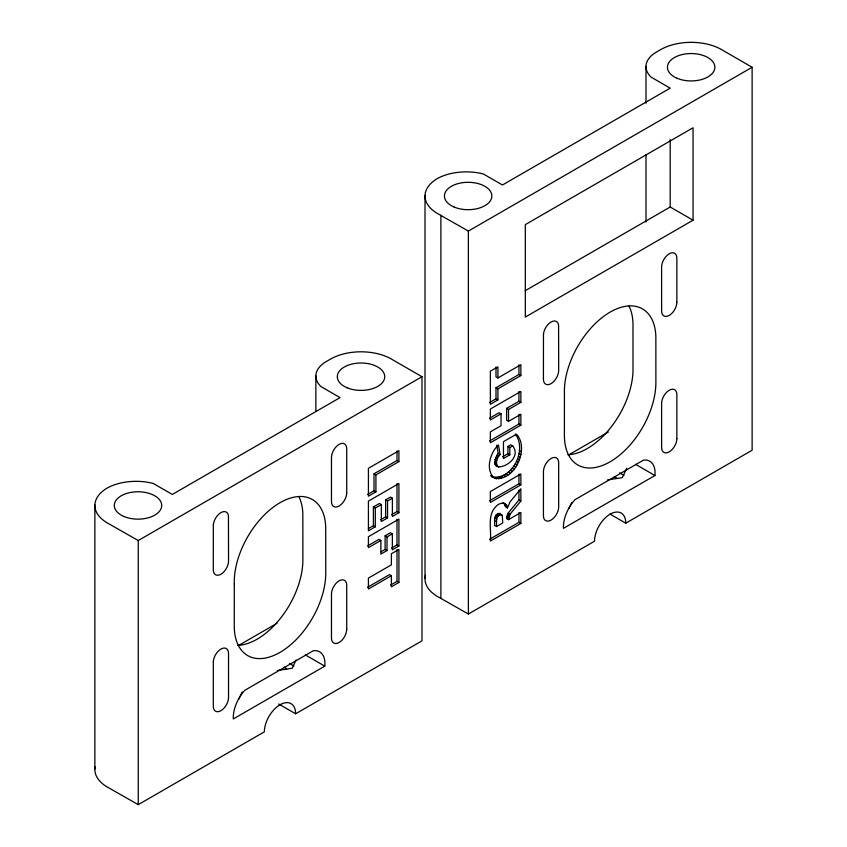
<?xml version="1.0" encoding="UTF-8"?>
<svg xmlns="http://www.w3.org/2000/svg" width="847" height="847" viewBox="0 0 847 847"><rect width="100%" height="100%" fill="white"/><g stroke="black" fill="none" stroke-linecap="round" stroke-linejoin="round"><path stroke-width="1.27" d="M496.776 445.141L498.195 453.516C482.885 479.148 525.659 462.589 512.689 445.903L509.82 447.565L509.82 454.839L503.467 458.502L503.467 441.689L516.469 434.183C530.646 449.016 512.657 486.083 491.768 476.797C512.191 480.789 527.416 450.022 515.368 434.14M494.616 520.672C494.394 517.708 495.897 513.324 499.444 513.43L502.303 515.749L502.716 522.98L496.522 526.559L494.616 525.458L494.616 520.672L496.522 521.773L496.522 526.559M496.522 521.773C496.3 518.809 497.803 514.425 501.35 514.531M498.692 467.279C494.521 464.315 496.977 457.549 500.101 454.617L498.481 445.046C489.852 452.457 484.749 471.186 495.188 478.629M504.876 503.616L502.97 502.515L504.293 503.711L505.5 506.834L507.406 507.935C506.94 501.678 499.222 502.377 496.141 506.337C486.781 515.283 491.673 529.83 490.36 541.042L520.863 523.435L520.863 512.509L508.486 519.656L506.58 518.555L508.147 513.091L518.957 499.995L518.957 490.148M508.486 519.656L510.053 514.193L520.863 501.085L520.863 488.793L510.127 501.784L507.406 507.935M238.854 699.05L242.136 691.999M296.048 660.014L292.226 668.241L277.297 670.549M568.993 508.444L571.725 502.567M626.727 468.232L622.365 477.634L607.437 479.942M752.125 67.262L722.914 50.397A43.133 24.902 0 0 0 660.649 49.634L656.361 52.122A35.373 20.423 0 0 0 651.121 77.151L670.189 88.152L502.451 184.995L483.383 173.995A41.863 24.171 0 0 0 437.645 178.389A43.133 24.902 0 0 0 438.958 214.344L468.38 231.072L752.125 67.262L752.125 450.233L625.774 523.181L609.956 514.055M525.267 290.669L670.189 207.007L693.058 220.209L693.058 127.77L525.32 224.614L525.32 317.053L693.058 220.209M421.986 376.714L392.775 359.859A43.133 24.902 0 0 0 330.521 359.096L326.222 361.574A35.373 20.423 0 0 0 320.992 386.603L340.049 397.614L172.312 494.457L153.254 483.446A41.863 24.171 0 0 0 107.505 487.851A43.133 24.902 0 0 0 108.829 523.795L138.252 540.534L421.986 376.714L421.986 640.84L295.635 713.788L278.695 704.005M495.993 366.995L495.993 376.862L497.898 377.963L520.863 364.697L520.863 375.581L497.898 388.837L495.993 387.735L495.993 398.842L489.534 402.569M495.993 387.735L518.957 374.48L520.863 375.581M497.898 388.837L497.898 399.943L490.36 404.284L490.36 371.208L497.898 366.857L497.898 377.963M367.577 494.479L374.014 490.762L374.014 473.78L396.999 460.503L398.905 461.604L398.905 450.72L368.413 468.327L368.413 496.194L375.92 491.863L375.92 474.881L398.905 461.604M489.524 418.259L499.127 412.711L501.032 413.812L501.032 425.702L490.36 431.864L490.36 442.748L520.863 425.141L520.863 414.257L508.528 421.383L506.622 420.281L506.622 408.381L518.957 401.266L520.863 402.367L520.863 391.43L490.36 409.037L490.36 419.974L501.032 413.812M506.622 408.381L508.528 409.482L520.863 402.367M368.477 528.57L373.411 525.722L373.411 506.94L379.424 503.467L381.33 504.568L381.33 521.508L387.545 517.909L387.545 500.979L392.394 498.184L392.394 516.437L398.905 512.679L398.905 483.51L368.413 501.117L368.413 530.815L375.316 526.823L375.316 508.041L381.33 504.568M380.462 519.804L385.639 516.818L385.639 499.878L390.488 497.083L392.394 498.184M489.587 440.991L518.957 424.04L520.863 425.141M502.62 456.787L507.904 453.738L507.904 446.464L510.783 444.802L512.689 445.903M391.579 514.711L396.999 511.577L398.905 512.679M367.64 545.902L378.969 539.359L380.875 540.46L380.875 554.107L387.026 550.55L387.026 536.903L392.352 533.832L392.352 549.798L398.905 546.019L398.905 519.116L368.413 536.723L368.413 547.649L380.875 540.46M381.023 551.821L385.12 549.449L385.12 535.802L390.446 532.731L392.352 533.832M391.536 548.073L396.999 544.917L398.905 546.019M239.193 645.128L276.98 623.307M489.587 500.736L518.957 483.775L520.863 484.876L520.863 473.971L490.36 491.578L490.36 502.483L520.863 484.876M569.332 454.521L608.262 432.044M367.598 587.257L389.472 574.637L391.378 575.738L391.378 586.833L398.905 582.482L398.905 549.407L391.378 553.758L391.378 564.854L368.413 578.109L368.413 588.993L391.378 575.738M390.552 585.108L396.999 581.381L398.905 582.482M489.587 539.285L518.957 522.334L520.863 523.435M324.803 666.134L233.306 718.955A27.887 16.104 -60 0 1 244.741 690.337L313.358 650.729A25.611 14.78 -60 0 1 324.803 666.134L305.354 654.911M654.932 475.527L563.446 528.348A27.887 16.104 -60 0 1 574.88 499.741L643.498 460.122A25.611 14.78 -60 0 1 654.932 475.527L635.494 464.304M95.118 766.937A43.133 24.902 0 0 0 108.829 787.911L138.252 804.65L264.38 731.829A22.107 12.758 -60 0 1 280.008 704.757A22.107 12.758 -60 0 1 295.635 713.788M425.48 575.282A43.133 24.902 0 0 0 438.958 597.315L468.38 614.043L594.509 541.222A22.107 12.758 -60 0 1 610.147 514.161A22.107 12.758 -60 0 1 625.774 523.181M498.025 466.39L495.844 465.564M495.993 398.842L497.898 399.943M619.623 472.87L623.995 475.389M519.359 450.646L521.265 451.747M507.904 446.464L509.82 447.565M519.01 453.547L520.916 454.648M518.438 456.289L520.344 457.391M517.623 458.883L519.529 459.985M507.904 453.738L509.82 454.839M516.585 461.34L518.491 462.441M498.195 453.516L500.101 454.617M515.315 463.722L517.231 464.823M496.67 455.263L498.576 456.364M513.833 465.998L515.738 467.099M495.548 457.232L497.454 458.333M512.107 468.19L514.013 469.291M494.86 459.392L496.776 460.493M510.212 470.233L512.117 471.334M494.637 461.71L496.543 462.811M494.775 463.341L496.681 464.431M495.177 464.622L497.083 465.723M508.179 472.086L510.085 473.187M506.008 473.748L507.914 474.849M503.711 475.22L505.617 476.31M501.286 476.459L503.192 477.56M499.042 477.316L500.948 478.417M496.945 477.782L498.851 478.883M495.019 477.856L496.924 478.947M490.487 475.665L492.393 476.766M518.957 499.995L520.863 501.085M504.293 503.711L506.199 504.812M504.95 504.971L506.866 506.072M508.147 513.091L510.053 514.193M507.289 514.51L509.195 515.611M506.75 516.077L508.655 517.178M499.444 513.43L501.975 514.955M506.58 517.591L508.486 518.692M498.618 513.398L500.524 514.5M497.676 513.769L499.582 514.87M496.363 514.796L498.269 515.897M495.41 516.162L497.316 517.263M494.817 518.057L496.723 519.158M374.014 473.78L375.92 474.881M374.014 490.762L375.92 491.863M385.639 499.878L387.545 500.979M373.411 506.94L375.316 508.041M385.639 516.818L387.545 517.909M373.411 525.722L375.316 526.823M385.12 535.802L387.026 536.903M385.12 549.449L387.026 550.55M289.483 663.466L293.856 665.996M500.069 513.854L500.397 514.648M670.189 139.66L670.189 207.007M645.996 66.373L645.996 103.302M645.996 154.736L645.996 222.009M518.957 364.803L518.957 374.48M518.957 391.547L518.957 401.266M518.957 414.363L518.957 424.04M518.957 474.087L518.957 483.775M518.957 512.615L518.957 522.334M508.528 409.482L508.528 421.383M468.38 231.072L468.38 614.043M440.895 215.202L440.895 598.173M425.014 195.477L425.014 578.448M396.999 450.837L396.999 460.503M396.999 483.679L396.999 511.577M396.999 519.296L396.999 544.917M396.999 549.629L396.999 581.381M315.857 375.824L315.857 411.42M138.252 540.534L138.252 804.65M94.875 504.928L94.875 769.044M298.927 496.723A64.7 37.353 -60 0 1 302.845 513.79L302.877 559.931A64.7 37.353 -60 0 1 237.785 645.382M284.221 667.14A11.858 6.85 0 0 1 286.667 668.971M629.067 306.116A64.7 37.353 -60 0 1 632.974 323.194L633.016 369.334A64.7 37.353 -60 0 1 567.924 454.775M614.35 476.543A11.858 6.85 0 0 1 616.807 478.364M213.317 661.592L213.296 706.303A10.778 6.225 -60 0 0 220.919 710.697A10.778 6.225 -60 0 0 228.542 697.494L228.521 654.159A10.778 6.225 -60 0 0 221.501 648.76A10.778 6.225 -60 0 0 213.317 661.592M213.338 524.865L213.296 569.84A10.778 6.225 -60 0 0 220.919 574.234A10.778 6.225 -60 0 0 228.542 561.032L228.446 515.707A10.778 6.225 -60 0 0 220.728 512.721A10.778 6.225 -60 0 0 213.338 524.865M234.301 584.059L234.259 625.965A64.7 37.353 -60 0 0 280.008 652.37A64.7 37.353 -60 0 0 325.756 573.144L325.714 527.003A64.7 37.353 -60 0 0 278.155 503.817A64.7 37.353 -60 0 0 234.301 584.059M543.456 470.985L543.425 515.696A10.778 6.225 -60 0 0 551.058 520.1A10.778 6.225 -60 0 0 558.681 506.887L558.66 463.563A10.778 6.225 -60 0 0 551.641 458.163A10.778 6.225 -60 0 0 543.456 470.985M543.467 334.258L543.425 379.234A10.778 6.225 -60 0 0 551.058 383.638A10.778 6.225 -60 0 0 558.681 370.435L558.586 325.1A10.778 6.225 -60 0 0 550.868 322.125A10.778 6.225 -60 0 0 543.467 334.258M564.43 393.463L564.398 435.358A64.7 37.353 -60 0 0 610.147 461.774A64.7 37.353 -60 0 0 655.885 382.537L655.853 336.397A64.7 37.353 -60 0 0 608.284 313.221A64.7 37.353 -60 0 0 564.43 393.463M676.859 302.199L676.859 258.176A10.778 6.225 -60 0 0 669.236 253.782A10.778 6.225 -60 0 0 661.613 266.985L661.613 311.008A10.778 6.225 -60 0 0 669.236 315.402A10.778 6.225 -60 0 0 676.859 302.199M676.859 438.661L676.859 394.638A10.778 6.225 -60 0 0 669.236 390.245A10.778 6.225 -60 0 0 661.613 403.447L661.613 447.47A10.778 6.225 -60 0 0 669.236 451.864A10.778 6.225 -60 0 0 676.859 438.661M346.719 492.806L346.719 448.783A10.778 6.225 -60 0 0 339.096 444.379A10.778 6.225 -60 0 0 331.473 457.592L331.473 501.604A10.778 6.225 -60 0 0 339.096 506.008A10.778 6.225 -60 0 0 346.719 492.806M346.719 629.268L346.719 585.245A10.778 6.225 -60 0 0 339.096 580.841A10.778 6.225 -60 0 0 331.473 594.054L331.473 638.066A10.778 6.225 -60 0 0 339.096 642.471A10.778 6.225 -60 0 0 346.719 629.268M347.048 387.767A23.727 13.7 0 0 0 384.602 378.154A23.727 13.7 0 0 0 351.399 364.178A23.727 13.7 0 0 0 347.048 387.767M124.033 516.522A23.727 13.7 0 0 0 161.586 506.908A23.727 13.7 0 0 0 128.384 492.943A23.727 13.7 0 0 0 124.033 516.522M677.187 78.316A23.727 13.7 0 0 0 714.741 68.692A23.727 13.7 0 0 0 681.539 54.727A23.727 13.7 0 0 0 677.187 78.316M454.172 207.07A23.727 13.7 0 0 0 491.726 197.457A23.727 13.7 0 0 0 458.523 183.481A23.727 13.7 0 0 0 454.172 207.07"/></g></svg>
